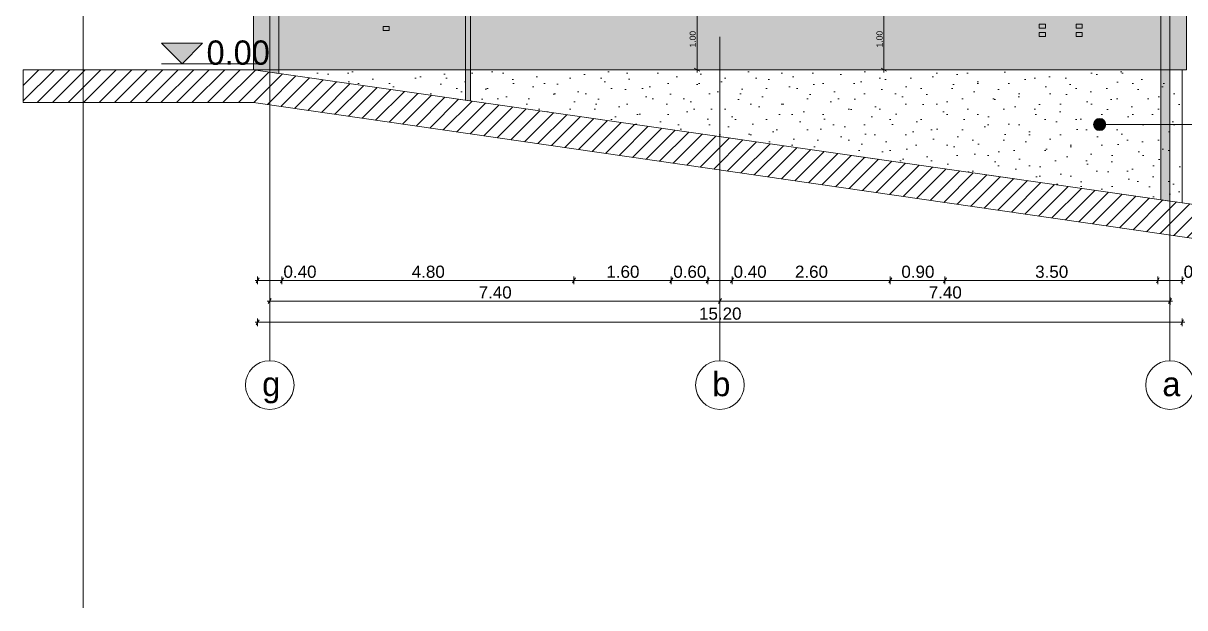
# Model space of a CAD drawing. Header units: millimetres. Extents: x 475206255 to 476720147, y 4620882299 to 4621447368.
# Drawn here: x 475372847 to 475391943, y 4621074760 to 4621084372 of the extents above; entities that cross this region are included whole.
import ezdxf

# ---------------------------------------------------------------- set-up
doc = ezdxf.new("R2010")
doc.units = ezdxf.units.MM
doc.header["$MEASUREMENT"] = 0
for name, color, linetype, lineweight in [('0_Pen_No__1_Pen_No__250', 7, 'Continuous', 0), ('0_Pen_No__250_Pen_No__142', 142, 'Continuous', 0), ('0_Pen_No__250_Pen_No__255', 255, 'Continuous', 0), ('0_Pen_No__250_Pen_No__7', 7, 'Continuous', 0), ('0_Pen_No__42_Pen_No__250_Pen_No__144', 144, 'Continuous', 0), ('2D Drafting - General_Pen_No__7_Pen_No__250', 7, 'Continuous', 0), ('2D Drafting - General_Pen_No__7_Pen_No__7', 7, 'Continuous', 0), ('a-iataki_Pen_No__5_Pen_No__5_Pen_No__142', 142, 'Continuous', 0), ('Dimensioning - General_Pen_No__142', 142, 'Continuous', 0), ('New_2D Drafting - General_Pen_No__30_Pen_No__9_Pen_No__9_Pen_No__255', 255, 'Continuous', 0), ('New_2D Drafting - General_Pen_No__30_Pen_No__9_Pen_No__9_Pen_No__42', 250, 'Continuous', 0), ('New_2D Drafting - General_Pen_No__30_Pen_No__9_Pen_No__9_Pen_No__7', 7, 'Continuous', 0), ('New_Structural - Bearing_Pen_No__1', 1, 'Continuous', 0), ('New_Structural - Bearing_Pen_No__250', 7, 'Continuous', 0), ('zoma_Pen_No__142', 142, 'Continuous', 0), ('zoma_Pen_No__1_Pen_No__142', 142, 'Continuous', 0), ('zoma_Pen_No__5_Pen_No__142', 142, 'Continuous', 0), ('zoma_Pen_No__5_Pen_No__144', 144, 'Continuous', 0)]:
    doc.layers.add(name, color=color, linetype=linetype, lineweight=lineweight)
for name, color, linetype in [('Dimensioning - General', 7, 'Continuous'), ('zoma', 7, 'Continuous'), ('zoma_Pen_No__5', 7, 'Continuous')]:
    doc.layers.add(name, color=color, linetype=linetype)
doc.layers.add('New_2D Drafting - General_Pen_No__30_Pen_No__9_Pen_No__9_Pen_No__254', color=7, linetype='Continuous', lineweight=0, true_color=0xcccccc)
doc.styles.add('GENERATED_STYLE_2', font='arial.ttf')
doc.styles.add('GENERATED_STYLE_4', font='ACADMTAV.TTF')
doc.dimstyles.new('GENERATED_STYLE__1', dxfattribs={"dimtxt": 100, "dimasz": 68.640772, "dimexe": 0.18, "dimexo": 0.0625, "dimgap": 0, "dimtad": 1, "dimlfac": 0.001, "dimzin": 0, "dimdsep": 46, "dimtxsty": 'GENERATED_STYLE_2', "dimblk": 'ARROWHEAD_2', "dimblk1": 'ARROWHEAD_2', "dimblk2": 'ARROWHEAD_2', "dimcen": 0.09, "dimse1": 1, "dimse2": 1, "dimclrd": 142, "dimclre": 142, "dimclrt": 142, "dimadec": 0, "dimazin": 0, "dimtfac": 1, "dimtdec": 4, "dimtmove": 0, "dimatfit": 3, "dimfxl": 1, "dimtolj": 1, "dimtzin": 0, "dimarcsym": 0})
doc.dimstyles.new('GENERATED_STYLE__3', dxfattribs={"dimtxt": 200, "dimasz": 64.421331, "dimexe": 0.18, "dimexo": 3, "dimgap": 0, "dimtad": 1, "dimtih": 1, "dimtoh": 1, "dimlfac": 0.001, "dimzin": 0, "dimdsep": 46, "dimtxsty": 'GENERATED_STYLE_2', "dimblk": 'ARROWHEAD_2', "dimblk1": 'ARROWHEAD_2', "dimblk2": 'ARROWHEAD_2', "dimcen": 0.09, "dimclrd": 142, "dimclre": 142, "dimclrt": 142, "dimadec": 0, "dimazin": 0, "dimtfac": 1, "dimtdec": 4, "dimtmove": 0, "dimatfit": 3, "dimfxl": 1, "dimtolj": 1, "dimtzin": 0, "dimarcsym": 0})

# ---------------------------------------------------------------- blocks, each defined once
blk = doc.blocks.new('*D298', base_point=(475826096, 4621095193))
at = {"layer": 'zoma_Pen_No__142', "color": 142, "linetype": 'Continuous', "lineweight": 0, "transparency": 16777216}
for p, q in [((475384276, 4621079761), (475384325, 4621079846)), ((475391676, 4621079761), (475391725, 4621079846)), ((475391701, 4621079867), (475391701, 4621079740)), ((475391701, 4621079803), (475384301, 4621079803)), ((475391742, 4621079803), (475391701, 4621079803))]:
    blk.add_line(p, q, dxfattribs=at)
at = {"layer": 'zoma_Pen_No__142', "color": 142, "lineweight": 0, "transparency": 16777216, "insert": (475387734, 4621079843), "char_height": 200, "attachment_point": 7, "style": 'GENERATED_STYLE_2'}
blk.add_mtext('\\A1;{\\pql;\\fArial|b0|i0|c204|p0;\\W1.000000;7.40}', dxfattribs=at)
blk = doc.blocks.new('ARROWHEAD_2')
at = {"color": 0, "linetype": 'Continuous', "lineweight": 0}
for p, q in [((0, 0), (-1, 0)), ((-0.38, -0.66), (0.38, 0.66))]:
    blk.add_line(p, q, dxfattribs=at)
blk = doc.blocks.new('*D299', base_point=(475826096, 4621095193))
at = {"layer": 'zoma_Pen_No__142', "color": 142, "linetype": 'Continuous', "lineweight": 0, "transparency": 16777216}
for p, q in [((475376925, 4621079846), (475376876, 4621079761)), ((475376901, 4621079867), (475376901, 4621079740)), ((475384276, 4621079761), (475384325, 4621079846)), ((475384301, 4621079867), (475384301, 4621079740)), ((475376901, 4621079803), (475376859, 4621079803)), ((475384301, 4621079803), (475376901, 4621079803)), ((475391701, 4621079803), (475384301, 4621079803))]:
    blk.add_line(p, q, dxfattribs=at)
at = {"layer": 'zoma_Pen_No__142', "color": 142, "lineweight": 0, "transparency": 16777216, "insert": (475380334, 4621079843), "char_height": 200, "attachment_point": 7, "style": 'GENERATED_STYLE_2'}
blk.add_mtext('\\A1;{\\pql;\\fArial|b0|i0|c204|p0;\\W1.000000;7.40}', dxfattribs=at)
blk = doc.blocks.new('*D300', base_point=(475826096, 4621095193))
at = {"layer": 'zoma_Pen_No__142', "color": 142, "linetype": 'Continuous', "lineweight": 0, "transparency": 16777216}
for p, q in [((475376701, 4621079454), (475376659, 4621079454)), ((475376725, 4621079496), (475376676, 4621079411)), ((475376701, 4621079517), (475376701, 4621079390)), ((475391901, 4621079454), (475376701, 4621079454)), ((475391876, 4621079411), (475391925, 4621079496)), ((475391901, 4621079517), (475391901, 4621079390)), ((475391942, 4621079454), (475391901, 4621079454))]:
    blk.add_line(p, q, dxfattribs=at)
at = {"layer": 'zoma_Pen_No__142', "color": 142, "lineweight": 0, "transparency": 16777216, "insert": (475383957, 4621079494), "char_height": 200, "attachment_point": 7, "style": 'GENERATED_STYLE_2'}
blk.add_mtext('\\A1;{\\pql;\\fArial|b0|i0|c204|p0;\\W1.000000;15.20}', dxfattribs=at)
blk = doc.blocks.new('*D301', base_point=(475826096, 4621095193))
at = {"layer": 'zoma_Pen_No__142', "color": 142, "linetype": 'Continuous', "lineweight": 0, "transparency": 16777216}
for p, q in [((475391501, 4621080207), (475391501, 4621080080)), ((475391901, 4621080207), (475391901, 4621080080)), ((475391501, 4621080143), (475388001, 4621080143)), ((475391476, 4621080101), (475391525, 4621080186)), ((475391901, 4621080143), (475391501, 4621080143)), ((475391876, 4621080101), (475391925, 4621080186)), ((475391942, 4621080143), (475391901, 4621080143))]:
    blk.add_line(p, q, dxfattribs=at)
at = {"layer": 'zoma_Pen_No__142', "color": 142, "lineweight": 0, "transparency": 16777216, "insert": (475391925, 4621080183), "char_height": 200, "attachment_point": 7, "style": 'GENERATED_STYLE_2'}
blk.add_mtext('\\A1;{\\pql;\\fArial|b0|i0|c204|p0;\\W1.000000;0.40}', dxfattribs=at)
blk = doc.blocks.new('*D302', base_point=(475826096, 4621095193))
at = {"layer": 'zoma_Pen_No__142', "color": 142, "linetype": 'Continuous', "lineweight": 0, "transparency": 16777216}
for p, q in [((475388001, 4621080207), (475388001, 4621080080)), ((475388001, 4621080143), (475387101, 4621080143)), ((475387976, 4621080101), (475388025, 4621080186)), ((475391501, 4621080143), (475388001, 4621080143)), ((475391476, 4621080101), (475391525, 4621080186))]:
    blk.add_line(p, q, dxfattribs=at)
at = {"layer": 'zoma_Pen_No__142', "color": 142, "lineweight": 0, "transparency": 16777216, "insert": (475389484, 4621080183), "char_height": 200, "attachment_point": 7, "style": 'GENERATED_STYLE_2'}
blk.add_mtext('\\A1;{\\pql;\\fArial|b0|i0|c204|p0;\\W1.000000;3.50}', dxfattribs=at)
blk = doc.blocks.new('*D303', base_point=(475826096, 4621095193))
at = {"layer": 'zoma_Pen_No__142', "color": 142, "linetype": 'Continuous', "lineweight": 0, "transparency": 16777216}
for p, q in [((475387101, 4621080207), (475387101, 4621080080)), ((475387101, 4621080143), (475384501, 4621080143)), ((475387076, 4621080101), (475387125, 4621080186)), ((475388001, 4621080143), (475387101, 4621080143)), ((475387976, 4621080101), (475388025, 4621080186))]:
    blk.add_line(p, q, dxfattribs=at)
at = {"layer": 'zoma_Pen_No__142', "color": 142, "lineweight": 0, "transparency": 16777216, "insert": (475387284, 4621080183), "char_height": 200, "attachment_point": 7, "style": 'GENERATED_STYLE_2'}
blk.add_mtext('\\A1;{\\pql;\\fArial|b0|i0|c204|p0;\\W1.000000;0.90}', dxfattribs=at)
blk = doc.blocks.new('*D304', base_point=(475826096, 4621095193))
at = {"layer": 'zoma_Pen_No__142', "color": 142, "linetype": 'Continuous', "lineweight": 0, "transparency": 16777216}
for p, q in [((475384501, 4621080207), (475384501, 4621080080)), ((475384501, 4621080143), (475384101, 4621080143)), ((475384476, 4621080101), (475384525, 4621080186)), ((475387101, 4621080143), (475384501, 4621080143)), ((475387076, 4621080101), (475387125, 4621080186))]:
    blk.add_line(p, q, dxfattribs=at)
at = {"layer": 'zoma_Pen_No__142', "color": 142, "lineweight": 0, "transparency": 16777216, "char_height": 200, "attachment_point": 7, "style": 'GENERATED_STYLE_2'}
for s, insert in [('\\A1;{\\pql;\\fArial|b0|i0|c204|p0;\\W1.000000;0.40}', (475384525, 4621080183)), ('\\A1;{\\pql;\\fArial|b0|i0|c204|p0;\\W1.000000;2.60}', (475385534, 4621080183))]:
    blk.add_mtext(s, dxfattribs=dict(at, insert=insert))
blk = doc.blocks.new('*D305', base_point=(475826096, 4621095193))
at = {"layer": 'zoma_Pen_No__142', "color": 142, "linetype": 'Continuous', "lineweight": 0, "transparency": 16777216}
for p, q in [((475384101, 4621080207), (475384101, 4621080080)), ((475384101, 4621080143), (475383501, 4621080143)), ((475384076, 4621080101), (475384125, 4621080186)), ((475384501, 4621080143), (475384101, 4621080143)), ((475384476, 4621080101), (475384525, 4621080186))]:
    blk.add_line(p, q, dxfattribs=at)
blk = doc.blocks.new('*D306', base_point=(475826096, 4621095193))
at = {"layer": 'zoma_Pen_No__142', "color": 142, "linetype": 'Continuous', "lineweight": 0, "transparency": 16777216}
for p, q in [((475383501, 4621080207), (475383501, 4621080080)), ((475383501, 4621080143), (475381901, 4621080143)), ((475383476, 4621080101), (475383525, 4621080186)), ((475384101, 4621080143), (475383501, 4621080143)), ((475384076, 4621080101), (475384125, 4621080186))]:
    blk.add_line(p, q, dxfattribs=at)
at = {"layer": 'zoma_Pen_No__142', "color": 142, "lineweight": 0, "transparency": 16777216, "insert": (475383534, 4621080183), "char_height": 200, "attachment_point": 7, "style": 'GENERATED_STYLE_2'}
blk.add_mtext('\\A1;{\\pql;\\fArial|b0|i0|c204|p0;\\W1.000000;0.60}', dxfattribs=at)
blk = doc.blocks.new('*D307', base_point=(475826096, 4621095193))
at = {"layer": 'zoma_Pen_No__142', "color": 142, "linetype": 'Continuous', "lineweight": 0, "transparency": 16777216}
for p, q in [((475381901, 4621080207), (475381901, 4621080080)), ((475381901, 4621080143), (475377101, 4621080143)), ((475381876, 4621080101), (475381925, 4621080186)), ((475383501, 4621080143), (475381901, 4621080143)), ((475383476, 4621080101), (475383525, 4621080186))]:
    blk.add_line(p, q, dxfattribs=at)
at = {"layer": 'zoma_Pen_No__142', "color": 142, "lineweight": 0, "transparency": 16777216, "insert": (475382434, 4621080183), "char_height": 200, "attachment_point": 7, "style": 'GENERATED_STYLE_2'}
blk.add_mtext('\\A1;{\\pql;\\fArial|b0|i0|c204|p0;\\W1.000000;1.60}', dxfattribs=at)
blk = doc.blocks.new('*D308', base_point=(475826096, 4621095193))
at = {"layer": 'zoma_Pen_No__142', "color": 142, "linetype": 'Continuous', "lineweight": 0, "transparency": 16777216}
for p, q in [((475377101, 4621080207), (475377101, 4621080080)), ((475377101, 4621080143), (475376701, 4621080143)), ((475377076, 4621080101), (475377125, 4621080186)), ((475381901, 4621080143), (475377101, 4621080143)), ((475381876, 4621080101), (475381925, 4621080186))]:
    blk.add_line(p, q, dxfattribs=at)
at = {"layer": 'zoma_Pen_No__142', "color": 142, "lineweight": 0, "transparency": 16777216, "char_height": 200, "attachment_point": 7, "style": 'GENERATED_STYLE_2'}
for s, insert in [('\\A1;{\\pql;\\fArial|b0|i0|c204|p0;\\W1.000000;0.40}', (475377125, 4621080183)), ('\\A1;{\\pql;\\fArial|b0|i0|c204|p0;\\W1.000000;4.80}', (475379234, 4621080183))]:
    blk.add_mtext(s, dxfattribs=dict(at, insert=insert))
blk = doc.blocks.new('*D309', base_point=(475826096, 4621095193))
at = {"layer": 'zoma_Pen_No__142', "color": 142, "linetype": 'Continuous', "lineweight": 0, "transparency": 16777216}
for p, q in [((475376701, 4621080207), (475376701, 4621080080)), ((475376701, 4621080143), (475376659, 4621080143)), ((475376725, 4621080186), (475376676, 4621080101)), ((475377101, 4621080143), (475376701, 4621080143)), ((475377076, 4621080101), (475377125, 4621080186))]:
    blk.add_line(p, q, dxfattribs=at)
blk = doc.blocks.new('*D613', base_point=(475826096, 4621095193))
at = {"layer": 'Dimensioning - General_Pen_No__142', "color": 142, "linetype": 'Continuous', "lineweight": 0, "transparency": 16777216}
for p, q in [((475387064, 4621084607), (475386928, 4621084607)), ((475386951, 4621084633), (475387041, 4621084581)), ((475386996, 4621083607), (475386996, 4621084607)), ((475387064, 4621083607), (475386928, 4621083607)), ((475386951, 4621083633), (475387041, 4621083581)), ((475386996, 4621083563), (475386996, 4621083607))]:
    blk.add_line(p, q, dxfattribs=at)
at = {"layer": 'Dimensioning - General_Pen_No__142', "color": 142, "lineweight": 0, "transparency": 16777216, "insert": (475386976, 4621083974), "char_height": 100, "attachment_point": 7, "rotation": 90, "style": 'GENERATED_STYLE_2'}
blk.add_mtext('\\A1;{\\pql;\\fArial|b0|i0|c204|p0;\\W1.000000;1.00}', dxfattribs=at)
blk = doc.blocks.new('Line_21', base_point=(475390545, 4621082708))
at = {"layer": 'zoma_Pen_No__5_Pen_No__142', "linetype": 'Continuous', "lineweight": 0}
blk.add_hatch(color=142, dxfattribs=at).paths.add_polyline_path([(475390445, 4621082708), (475390452, 4621082670), (475390474, 4621082637), (475390506, 4621082615), (475390545, 4621082608), (475390583, 4621082615), (475390615, 4621082637), (475390637, 4621082670), (475390645, 4621082708), (475390637, 4621082746), (475390615, 4621082779), (475390583, 4621082800), (475390545, 4621082808), (475390506, 4621082800), (475390474, 4621082779), (475390452, 4621082746)])
at = {"layer": 'zoma_Pen_No__5_Pen_No__142', "color": 142, "linetype": 'Continuous', "lineweight": 0}
blk.add_line((475390645, 4621082708), (475404115, 4621082708), dxfattribs=at)
blk.add_circle((475390545, 4621082708), 100, dxfattribs=at)
blk = doc.blocks.new('*D2055', base_point=(475826096, 4621095193))
at = {"layer": 'Dimensioning - General_Pen_No__142', "color": 142, "linetype": 'Continuous', "lineweight": 0, "transparency": 16777216}
for p, q in [((475383992, 4621084607), (475383857, 4621084607)), ((475383880, 4621084633), (475383970, 4621084581)), ((475383925, 4621083607), (475383925, 4621084607)), ((475383992, 4621083607), (475383857, 4621083607)), ((475383880, 4621083633), (475383970, 4621083581)), ((475383925, 4621083563), (475383925, 4621083607))]:
    blk.add_line(p, q, dxfattribs=at)
at = {"layer": 'Dimensioning - General_Pen_No__142', "color": 142, "lineweight": 0, "transparency": 16777216, "insert": (475383905, 4621083974), "char_height": 100, "attachment_point": 7, "rotation": 90, "style": 'GENERATED_STYLE_2'}
blk.add_mtext('\\A1;{\\pql;\\fArial|b0|i0|c204|p0;\\W1.000000;1.00}', dxfattribs=at)

msp = doc.modelspace()

# ---------------------------------------------------------------- hatches: boundary and pattern name
at = {"layer": '0_Pen_No__250_Pen_No__142', "linetype": 'Continuous', "lineweight": 0}
msp.add_hatch(color=142, dxfattribs=at).paths.add_polyline_path([(475375458.172, 4621083705.672), (475375795.701, 4621084043.365), (475375120.479, 4621084043.201)])
at = {"layer": '0_Pen_No__250_Pen_No__255', "linetype": 'Continuous', "lineweight": 0, "true_color": 0x3f3f3f}
msp.add_hatch(color=250, dxfattribs=at).paths.add_polyline_path([(475380120.597, 4621083106.336), (475380200.597, 4621083094.884), (475380200.597, 4621093339.995), (475380120.597, 4621093339.995)])
at = {"layer": '2D Drafting - General_Pen_No__7_Pen_No__7', "linetype": 'Continuous', "lineweight": 0}
h = msp.add_hatch(dxfattribs=at)
h.set_pattern_fill('MASONRY_BLOCK', style=0, pattern_type=2)
h.set_pattern_definition([(45, (475826095.76, 4621095193.19), (-127.27922, 127.27922), [])])
h.paths.add_polyline_path([(475372846.889, 4621083068.255), (475372846.889, 4621083605.679), (475376630.46, 4621083605.958), (475399481.301, 4621080334.809), (475399481.301, 4621079763.563), (475376630.46, 4621083068.12)])
at = {"layer": 'New_2D Drafting - General_Pen_No__30_Pen_No__9_Pen_No__9_Pen_No__254', "linetype": 'Continuous', "lineweight": 0, "true_color": 0xcccccc}
h = msp.add_hatch(dxfattribs=at)
h.set_pattern_fill('BRICK___RUNNING_BOND', color=254, style=0, pattern_type=2)
h.set_pattern_definition([(180, (475384300.59, 4621091916.26), (0, 66.64), []), (90, (475384300.6, 4621091916.26), (244.8, 0), [66.64, -66.64]), (90, (475384178.2, 4621091982.9), (244.8, 0), [66.64, -66.64])])
h.paths.add_polyline_path([(475391970.899, 4621083607.048), (475391970.899, 4621096906.641), (475376630.462, 4621096906.638), (475376630.452, 4621083607.048)])
h.paths.add_polyline_path([(475384900.596, 4621086627.05), (475380300.597, 4621086627.05), (475380300.597, 4621086847.05), (475380300.597, 4621089827.05), (475380300.597, 4621090047.084), (475380300.597, 4621096447.05), (475381110.597, 4621096447.05), (475384900.596, 4621096447.05), (475384900.596, 4621096227.05), (475381110.597, 4621096227.05), (475381110.597, 4621093247.084), (475382751.068, 4621093247.084), (475382751.068, 4621093807.044), (475381351.068, 4621093807.044), (475381351.068, 4621095807.044), (475383651.697, 4621095807.044), (475383651.697, 4621093807.044), (475383651.068, 4621093807.044), (475383651.068, 4621093247.084), (475384900.597, 4621093247.084), (475384900.597, 4621093027.05), (475381110.597, 4621093027.05), (475381110.597, 4621090047.084), (475382751.068, 4621090047.084), (475382751.068, 4621090607.044), (475381351.068, 4621090607.044), (475381351.068, 4621092607.044), (475383651.068, 4621092607.044), (475383651.068, 4621090047.084), (475384900.597, 4621090047.084), (475384900.597, 4621089827.05), (475381110.597, 4621089827.05), (475381110.597, 4621086847.05), (475382751.068, 4621086847.05), (475382751.068, 4621087407.044), (475381351.068, 4621087407.044), (475381351.068, 4621089407.044), (475382751.068, 4621089407.044), (475383651.068, 4621089407.044), (475383651.068, 4621086847.05), (475384900.596, 4621086847.05)], flags=0)
h.paths.add_polyline_path([(475383500.456, 4621084607.045), (475381900.456, 4621084607.045), (475381900.456, 4621086207.044), (475383500.456, 4621086207.044)], flags=0)
h.paths.add_polyline_path([(475388000.135, 4621094207.044), (475388000.135, 4621095807.045), (475387100.135, 4621095807.045), (475387100.135, 4621094207.044)], flags=0)
h.paths.add_polyline_path([(475387100.135, 4621089407.044), (475388000.135, 4621089407.044), (475388000.135, 4621087807.044), (475387100.135, 4621087807.044)], flags=0)
h.paths.add_polyline_path([(475387100.135, 4621092607.044), (475388000.135, 4621092607.044), (475388000.135, 4621091007.044), (475387100.135, 4621091007.044)], flags=0)
h.paths.add_polyline_path([(475385700.901, 4621084607.044), (475387300.901, 4621084607.044), (475387300.901, 4621086207.044), (475385700.901, 4621086207.044)], flags=0)
at = {"layer": 'New_2D Drafting - General_Pen_No__30_Pen_No__9_Pen_No__9_Pen_No__255', "linetype": 'Continuous', "lineweight": 0}
for points in [[(475377050.461, 4621083545.829), (475376900.461, 4621083567.285), (475376900.461, 4621096207.07), (475377050.461, 4621096207.07)], [(475391550.461, 4621081469.989), (475391700.461, 4621081448.515), (475391700.461, 4621096207.07), (475391550.461, 4621096207.07)]]:
    msp.add_hatch(color=255, dxfattribs=at).paths.add_polyline_path(points)
at = {"layer": 'New_2D Drafting - General_Pen_No__30_Pen_No__9_Pen_No__9_Pen_No__42', "linetype": 'Continuous', "lineweight": 0}
h = msp.add_hatch(dxfattribs=at)
h.set_pattern_fill('CUT_STONE', color=250, style=0, pattern_type=2)
h.set_pattern_definition([(135, (475384300.6, 4621092716.26), (254.558, 254.558), [0, -240, 0, -360]), (70, (475383500.6, 4621092716.26), (-338.289, 123.127), [0, -176, 0, -304])])
h.paths.add_polyline_path([(475376630.452, 4621083605.958), (475391900.899, 4621081419.96), (475391900.899, 4621083607.048), (475376630.452, 4621083607.048)])

# ---------------------------------------------------------------- linework, layer by layer
at = {"layer": '0_Pen_No__1_Pen_No__250', "color": 7, "linetype": 'Continuous', "lineweight": 0, "flags": 128}
for points in [[(475375458.172, 4621083705.672), (475375120.479, 4621084043.201), (475375458.09, 4621084043.283)], [(475375458.172, 4621083705.672), (475375795.701, 4621084043.365), (475375458.09, 4621084043.283)], [(475376720.561, 4621083705.98), (475375120.561, 4621083705.59)]]:
    msp.add_lwpolyline(points, dxfattribs=at)
at = {"layer": '0_Pen_No__250_Pen_No__142', "color": 142, "linetype": 'Continuous', "lineweight": 0, "flags": 128}
msp.add_lwpolyline([(475375458.172, 4621083705.672), (475375795.701, 4621084043.365), (475375120.479, 4621084043.201)], close=True, dxfattribs=at)
at = {"layer": '0_Pen_No__250_Pen_No__7', "color": 7, "linetype": 'Continuous', "lineweight": 0, "flags": 128}
msp.add_lwpolyline([(475380120.597, 4621083106.336), (475380200.597, 4621083094.884), (475380200.597, 4621093339.995), (475380120.597, 4621093339.995)], close=True, dxfattribs=at)
at = {"layer": '0_Pen_No__42_Pen_No__250_Pen_No__144', "color": 144, "linetype": 'Continuous', "lineweight": 0}
for centre in [(475376900.591, 4621078422.827), (475384300.592, 4621078422.827), (475391700.591, 4621078422.827)]:
    msp.add_circle(centre, 400, dxfattribs=at)
at = {"layer": '2D Drafting - General_Pen_No__7_Pen_No__250', "color": 7, "linetype": 'Continuous', "lineweight": 0, "flags": 128}
msp.add_lwpolyline([(475372846.889, 4621083068.255), (475372846.889, 4621083605.679), (475376630.46, 4621083605.958), (475399481.301, 4621080334.809), (475399481.301, 4621079763.563), (475376630.46, 4621083068.12)], close=True, dxfattribs=at)
at = {"layer": 'New_2D Drafting - General_Pen_No__30_Pen_No__9_Pen_No__9_Pen_No__7', "color": 7, "linetype": 'Continuous', "lineweight": 0, "flags": 128}
for points in [[(475391970.899, 4621083607.048), (475391970.899, 4621096906.641), (475376630.462, 4621096906.638), (475376630.452, 4621083607.048)], [(475377050.461, 4621083545.829), (475376900.461, 4621083567.285), (475376900.461, 4621096207.07), (475377050.461, 4621096207.07)], [(475391550.461, 4621081469.989), (475391700.461, 4621081448.515), (475391700.461, 4621096207.07), (475391550.461, 4621096207.07)], [(475376630.452, 4621083605.958), (475391900.899, 4621081419.96), (475391900.899, 4621083607.048), (475376630.452, 4621083607.048)]]:
    msp.add_lwpolyline(points, close=True, dxfattribs=at)
at = {"layer": 'New_Structural - Bearing_Pen_No__1', "color": 1, "linetype": 'Continuous', "lineweight": 0}
msp.add_line((475373833.579, 4621101491.2), (475373833.579, 4621074759.874), dxfattribs=at)
at = {"layer": 'New_Structural - Bearing_Pen_No__250', "color": 7, "linetype": 'Continuous', "lineweight": 0}
for p, q in [((475378763.693, 4621084250.899), (475378763.693, 4621084315.899)), ((475378863.365, 4621084315.899), (475378763.693, 4621084315.899)), ((475378863.365, 4621084250.899), (475378763.693, 4621084250.899)), ((475378863.365, 4621084250.899), (475378863.365, 4621084315.899)), ((475389551.566, 4621084291.479), (475389551.566, 4621084356.479)), ((475389651.238, 4621084356.479), (475389551.566, 4621084356.479)), ((475389651.238, 4621084291.479), (475389551.566, 4621084291.479)), ((475389551.566, 4621084154.962), (475389551.566, 4621084219.962)), ((475389651.238, 4621084219.962), (475389551.566, 4621084219.962)), ((475389651.238, 4621084291.479), (475389651.238, 4621084356.479)), ((475389651.238, 4621084154.962), (475389651.238, 4621084219.962)), ((475390158.031, 4621084291.479), (475390158.031, 4621084356.479)), ((475390257.703, 4621084356.479), (475390158.031, 4621084356.479)), ((475390257.703, 4621084291.479), (475390158.031, 4621084291.479)), ((475390158.031, 4621084154.962), (475390158.031, 4621084219.962)), ((475390257.703, 4621084219.962), (475390158.031, 4621084219.962)), ((475390257.703, 4621084291.479), (475390257.703, 4621084356.479)), ((475390257.703, 4621084154.962), (475390257.703, 4621084219.962)), ((475389651.238, 4621084154.962), (475389551.566, 4621084154.962)), ((475390257.703, 4621084154.962), (475390158.031, 4621084154.962))]:
    msp.add_line(p, q, dxfattribs=at)
at = {"layer": 'zoma_Pen_No__5_Pen_No__144', "color": 144, "linetype": 'Continuous', "lineweight": 0}
for p, q in [((475376900.591, 4621084147.652), (475376900.591, 4621078822.827)), ((475384300.591, 4621084147.652), (475384300.591, 4621078822.827)), ((475391700.591, 4621084147.652), (475391700.591, 4621078822.827))]:
    msp.add_line(p, q, dxfattribs=at)

# ---------------------------------------------------------------- block references
at = {"layer": 'zoma_Pen_No__5', "color": 142, "linetype": 'Continuous', "lineweight": 0}
msp.add_blockref('Line_21', (475390544.597, 4621082707.814), dxfattribs=at)

# ---------------------------------------------------------------- texts
at = {"layer": 'a-iataki_Pen_No__5_Pen_No__5_Pen_No__142', "color": 142, "linetype": 'Continuous', "lineweight": 0, "char_height": 400, "attachment_point": 1, "style": 'GENERATED_STYLE_4'}
for s, insert in [('\\A1;{\\pql;\\fAcadMtavr|b0|i0|c0|p0;\\W1.000000;g}', (475376775.25, 4621078639.28)), ('\\A1;{\\pql;\\fAcadMtavr|b0|i0|c0|p0;\\W1.000000;b}', (475384175.25, 4621078639.28)), ('\\A1;{\\pql;\\fAcadMtavr|b0|i0|c0|p0;\\W1.000000;a}', (475391575.25, 4621078639.28))]:
    msp.add_mtext(s, dxfattribs=dict(at, insert=insert))
at = {"layer": 'zoma_Pen_No__1_Pen_No__142', "color": 142, "linetype": 'Continuous', "lineweight": 0, "insert": (475375860.486, 4621083682.725), "char_height": 400, "attachment_point": 7, "rotation": 0.0139872, "style": 'GENERATED_STYLE_4'}
msp.add_mtext('\\A1;{\\pql;\\fAcadMtavr|b0|i0|c0|p0;\\W1.000000;0\\fAcadMtavr|b0|i0|c0|p0;\\W1.000000;.00}', dxfattribs=at)

# ---------------------------------------------------------------- dimensions: what is measured, and where the dimension line sits
at = {"layer": 'Dimensioning - General', "color": 142, "linetype": 'Continuous', "lineweight": 0}
for base, p1, p2, picture, middle in [((475383924.752, 4621084607.044), (475382957.642, 4621083607.048), (475383500.456, 4621084607.044), '*D2055', (475383854.752, 4621084103.044)), ((475386995.964, 4621084607.044), (475387367.356, 4621083607.048), (475388000.135, 4621084607.044), '*D613', (475386925.964, 4621084103.044))]:
    dim = msp.add_linear_dim(base=base, p1=p1, p2=p2, angle=90, dimstyle='GENERATED_STYLE__1', dxfattribs=at)
    dim.commit()
    dim.dimension.update_dxf_attribs({"geometry": picture, "text_midpoint": middle, "dimtype": 160, "text_rotation": 90})
at = {"layer": 'zoma', "color": 142, "linetype": 'Continuous', "lineweight": 0}
for base, p1, p2, picture, middle in [((475376700.591, 4621079453.557), (475391900.591, 4621081125.873), (475376700.591, 4621081125.873), '*D300', (475384292.418, 4621079593.557)), ((475376700.591, 4621080143.258), (475377100.591, 4621080893.421), (475376700.591, 4621080893.421), '*D309', (475377384.004, 4621080283.258)), ((475377100.591, 4621080143.258), (475381900.589, 4621080893.421), (475377100.591, 4621080893.421), '*D308', (475379492.586, 4621080283.258)), ((475381900.589, 4621080143.258), (475383500.591, 4621080893.676), (475381900.589, 4621080893.421), '*D307', (475382692.586, 4621080283.258)), ((475383500.591, 4621080143.258), (475384100.591, 4621080893.421), (475383500.591, 4621080893.676), '*D306', (475383792.587, 4621080283.258)), ((475384100.591, 4621080143.258), (475384500.591, 4621080893.421), (475384100.591, 4621080893.421), '*D305', (475384784.004, 4621080283.258)), ((475384500.591, 4621080143.258), (475387100.591, 4621080893.421), (475384500.591, 4621080893.421), '*D304', (475385792.587, 4621080283.258)), ((475387100.591, 4621080143.258), (475388000.591, 4621080893.421), (475387100.591, 4621080893.421), '*D303', (475387542.587, 4621080283.258)), ((475388000.591, 4621080143.258), (475391500.591, 4621080893.421), (475388000.591, 4621080893.421), '*D302', (475389742.587, 4621080283.258)), ((475391500.591, 4621080143.258), (475391900.591, 4621080893.421), (475391500.591, 4621080893.421), '*D301', (475392184.004, 4621080283.258)), ((475376900.591, 4621079803.428), (475384300.591, 4621079128.335), (475376900.591, 4621079081.777), '*D299', (475380592.587, 4621079943.428)), ((475384300.591, 4621079803.428), (475391700.591, 4621079174.894), (475384300.591, 4621079128.335), '*D298', (475387992.587, 4621079943.428))]:
    dim = msp.add_linear_dim(base=base, p1=p1, p2=p2, angle=180, dimstyle='GENERATED_STYLE__3', dxfattribs=at)
    dim.commit()
    dim.dimension.update_dxf_attribs({"geometry": picture, "text_midpoint": middle, "dimtype": 160})

doc.saveas('drawing.dxf')
